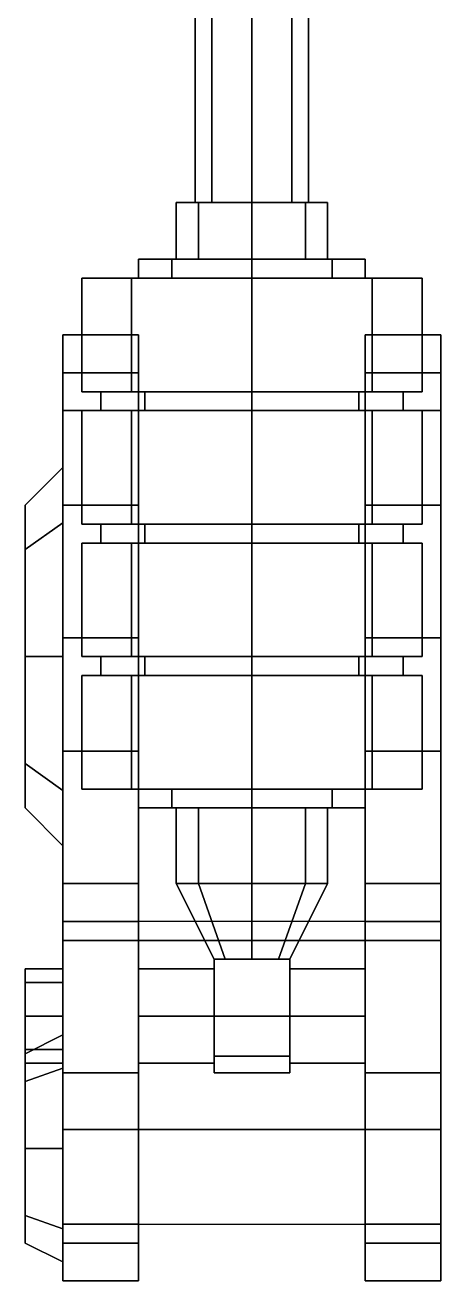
# Model space of a CAD drawing. Extents: x -0.92 to 0.92, y -1.42 to 1.3.
# Drawn here: x -0.88 to -0.66, y -1.42 to -0.756 of the extents above; entities that cross this region are included whole.
import ezdxf

# ---------------------------------------------------------------- set-up
doc = ezdxf.new("R2010")
doc.units = 0
doc.layers.add('SUSPENSION', color=5, linetype='CONTINUOUS')

msp = doc.modelspace()

# ---------------------------------------------------------------- linework, layer by layer
at = {"layer": 'SUSPENSION'}
for points in [[(-0.78121, -0.71, 0.68121), (-0.79, -0.71, 0.66), (-0.79, -0.85, 0.66), (-0.78121, -0.85, 0.68121)], [(-0.79, -0.71, 0.66), (-0.78121, -0.71, 0.63879), (-0.78121, -0.85, 0.63879), (-0.79, -0.85, 0.66)], [(-0.76, -0.71, 0.69), (-0.78121, -0.71, 0.68121), (-0.78121, -0.85, 0.68121), (-0.76, -0.85, 0.69)], [(-0.78121, -0.71, 0.63879), (-0.76, -0.71, 0.63), (-0.76, -0.85, 0.63), (-0.78121, -0.85, 0.63879)], [(-0.73879, -0.71, 0.68121), (-0.76, -0.71, 0.69), (-0.76, -0.85, 0.69), (-0.73879, -0.85, 0.68121)], [(-0.76, -0.71, 0.63), (-0.73879, -0.71, 0.63879), (-0.73879, -0.85, 0.63879), (-0.76, -0.85, 0.63)], [(-0.73, -0.71, 0.66), (-0.73879, -0.71, 0.68121), (-0.73879, -0.85, 0.68121), (-0.73, -0.85, 0.66)], [(-0.73879, -0.71, 0.63879), (-0.73, -0.71, 0.66), (-0.73, -0.85, 0.66), (-0.73879, -0.85, 0.63879)], [(-0.8, -0.85, 0.66), (-0.78828, -0.85, 0.63172), (-0.78828, -0.88, 0.63172), (-0.8, -0.88, 0.66)], [(-0.78828, -0.85, 0.68828), (-0.8, -0.85, 0.66), (-0.8, -0.88, 0.66), (-0.78828, -0.88, 0.68828)], [(-0.78121, -0.85, 0.68121), (-0.79, -0.85, 0.66), (-0.8, -0.85, 0.66), (-0.78828, -0.85, 0.68828)], [(-0.79, -0.85, 0.66), (-0.78121, -0.85, 0.63879), (-0.78828, -0.85, 0.63172), (-0.8, -0.85, 0.66)], [(-0.78828, -0.85, 0.63172), (-0.76, -0.85, 0.62), (-0.76, -0.88, 0.62), (-0.78828, -0.88, 0.63172)], [(-0.76, -0.85, 0.7), (-0.78828, -0.85, 0.68828), (-0.78828, -0.88, 0.68828), (-0.76, -0.88, 0.7)], [(-0.76, -0.85, 0.69), (-0.78121, -0.85, 0.68121), (-0.78828, -0.85, 0.68828), (-0.76, -0.85, 0.7)], [(-0.78121, -0.85, 0.63879), (-0.76, -0.85, 0.63), (-0.76, -0.85, 0.62), (-0.78828, -0.85, 0.63172)], [(-0.76, -0.85, 0.62), (-0.73172, -0.85, 0.63172), (-0.73172, -0.88, 0.63172), (-0.76, -0.88, 0.62)], [(-0.73172, -0.85, 0.68828), (-0.76, -0.85, 0.7), (-0.76, -0.88, 0.7), (-0.73172, -0.88, 0.68828)], [(-0.76, -0.85, 0.63), (-0.73879, -0.85, 0.63879), (-0.73172, -0.85, 0.63172), (-0.76, -0.85, 0.62)], [(-0.73879, -0.85, 0.68121), (-0.76, -0.85, 0.69), (-0.76, -0.85, 0.7), (-0.73172, -0.85, 0.68828)], [(-0.73879, -0.85, 0.63879), (-0.73, -0.85, 0.66), (-0.72, -0.85, 0.66), (-0.73172, -0.85, 0.63172)], [(-0.73, -0.85, 0.66), (-0.73879, -0.85, 0.68121), (-0.73172, -0.85, 0.68828), (-0.72, -0.85, 0.66)], [(-0.73172, -0.85, 0.63172), (-0.72, -0.85, 0.66), (-0.72, -0.88, 0.66), (-0.73172, -0.88, 0.63172)], [(-0.72, -0.85, 0.66), (-0.73172, -0.85, 0.68828), (-0.73172, -0.88, 0.68828), (-0.72, -0.88, 0.66)], [(-0.82, -0.88, 0.66), (-0.80243, -0.88, 0.61757), (-0.80243, -0.89, 0.61757), (-0.82, -0.89, 0.66)], [(-0.80243, -0.88, 0.70243), (-0.82, -0.88, 0.66), (-0.82, -0.89, 0.66), (-0.80243, -0.89, 0.70243)], [(-0.78828, -0.88, 0.68828), (-0.8, -0.88, 0.66), (-0.82, -0.88, 0.66), (-0.80243, -0.88, 0.70243)], [(-0.8, -0.88, 0.66), (-0.78828, -0.88, 0.63172), (-0.80243, -0.88, 0.61757), (-0.82, -0.88, 0.66)], [(-0.80243, -0.88, 0.61757), (-0.76, -0.88, 0.6), (-0.76, -0.89, 0.6), (-0.80243, -0.89, 0.61757)], [(-0.76, -0.88, 0.72), (-0.80243, -0.88, 0.70243), (-0.80243, -0.89, 0.70243), (-0.76, -0.89, 0.72)], [(-0.76, -0.88, 0.7), (-0.78828, -0.88, 0.68828), (-0.80243, -0.88, 0.70243), (-0.76, -0.88, 0.72)], [(-0.78828, -0.88, 0.63172), (-0.76, -0.88, 0.62), (-0.76, -0.88, 0.6), (-0.80243, -0.88, 0.61757)], [(-0.76, -0.88, 0.6), (-0.71757, -0.88, 0.61757), (-0.71757, -0.89, 0.61757), (-0.76, -0.89, 0.6)], [(-0.71757, -0.88, 0.70243), (-0.76, -0.88, 0.72), (-0.76, -0.89, 0.72), (-0.71757, -0.89, 0.70243)], [(-0.76, -0.88, 0.62), (-0.73172, -0.88, 0.63172), (-0.71757, -0.88, 0.61757), (-0.76, -0.88, 0.6)], [(-0.73172, -0.88, 0.68828), (-0.76, -0.88, 0.7), (-0.76, -0.88, 0.72), (-0.71757, -0.88, 0.70243)], [(-0.73172, -0.88, 0.63172), (-0.72, -0.88, 0.66), (-0.7, -0.88, 0.66), (-0.71757, -0.88, 0.61757)], [(-0.72, -0.88, 0.66), (-0.73172, -0.88, 0.68828), (-0.71757, -0.88, 0.70243), (-0.7, -0.88, 0.66)], [(-0.71757, -0.88, 0.61757), (-0.7, -0.88, 0.66), (-0.7, -0.89, 0.66), (-0.71757, -0.89, 0.61757)], [(-0.7, -0.88, 0.66), (-0.71757, -0.88, 0.70243), (-0.71757, -0.89, 0.70243), (-0.7, -0.89, 0.66)], [(-0.85, -0.89, 0.66), (-0.82364, -0.89, 0.59636), (-0.82364, -0.95, 0.59636), (-0.85, -0.95, 0.66)], [(-0.82364, -0.89, 0.72364), (-0.85, -0.89, 0.66), (-0.85, -0.95, 0.66), (-0.82364, -0.95, 0.72364)], [(-0.80243, -0.89, 0.70243), (-0.82, -0.89, 0.66), (-0.85, -0.89, 0.66), (-0.82364, -0.89, 0.72364)], [(-0.82, -0.89, 0.66), (-0.80243, -0.89, 0.61757), (-0.82364, -0.89, 0.59636), (-0.85, -0.89, 0.66)], [(-0.82364, -0.89, 0.59636), (-0.76, -0.89, 0.57), (-0.76, -0.95, 0.57), (-0.82364, -0.95, 0.59636)], [(-0.76, -0.89, 0.75), (-0.82364, -0.89, 0.72364), (-0.82364, -0.95, 0.72364), (-0.76, -0.95, 0.75)], [(-0.76, -0.89, 0.72), (-0.80243, -0.89, 0.70243), (-0.82364, -0.89, 0.72364), (-0.76, -0.89, 0.75)], [(-0.80243, -0.89, 0.61757), (-0.76, -0.89, 0.6), (-0.76, -0.89, 0.57), (-0.82364, -0.89, 0.59636)], [(-0.76, -0.89, 0.57), (-0.69636, -0.89, 0.59636), (-0.69636, -0.95, 0.59636), (-0.76, -0.95, 0.57)], [(-0.69636, -0.89, 0.72364), (-0.76, -0.89, 0.75), (-0.76, -0.95, 0.75), (-0.69636, -0.95, 0.72364)], [(-0.76, -0.89, 0.6), (-0.71757, -0.89, 0.61757), (-0.69636, -0.89, 0.59636), (-0.76, -0.89, 0.57)], [(-0.71757, -0.89, 0.70243), (-0.76, -0.89, 0.72), (-0.76, -0.89, 0.75), (-0.69636, -0.89, 0.72364)], [(-0.71757, -0.89, 0.61757), (-0.7, -0.89, 0.66), (-0.67, -0.89, 0.66), (-0.69636, -0.89, 0.59636)], [(-0.7, -0.89, 0.66), (-0.71757, -0.89, 0.70243), (-0.69636, -0.89, 0.72364), (-0.67, -0.89, 0.66)], [(-0.69636, -0.89, 0.59636), (-0.67, -0.89, 0.66), (-0.67, -0.95, 0.66), (-0.69636, -0.95, 0.59636)], [(-0.67, -0.89, 0.66), (-0.69636, -0.89, 0.72364), (-0.69636, -0.95, 0.72364), (-0.67, -0.95, 0.66)], [(-0.86, -0.96, 0.17), (-0.86, -0.94, 0.32), (-0.86, -0.92, 0.27), (-0.86, -0.92, 0.22)], [(-0.86, -0.92, 0.27), (-0.86, -0.94, 0.32), (-0.82, -0.94, 0.32), (-0.82, -0.92, 0.27)], [(-0.86, -0.92, 0.22), (-0.86, -0.92, 0.27), (-0.82, -0.92, 0.27), (-0.82, -0.92, 0.22)], [(-0.86, -0.96, 0.17), (-0.86, -0.92, 0.22), (-0.82, -0.92, 0.22), (-0.82, -0.96, 0.17)], [(-0.82, -0.92, 0.22), (-0.82, -0.92, 0.27), (-0.82, -0.94, 0.32), (-0.82, -0.96, 0.17)], [(-0.7, -0.96, 0.17), (-0.7, -0.94, 0.32), (-0.7, -0.92, 0.27), (-0.7, -0.92, 0.22)], [(-0.7, -0.96, 0.17), (-0.7, -0.92, 0.22), (-0.66, -0.92, 0.22), (-0.66, -0.96, 0.17)], [(-0.7, -0.92, 0.22), (-0.7, -0.92, 0.27), (-0.66, -0.92, 0.27), (-0.66, -0.92, 0.22)], [(-0.7, -0.92, 0.27), (-0.7, -0.94, 0.32), (-0.66, -0.94, 0.32), (-0.66, -0.92, 0.27)], [(-0.66, -0.92, 0.22), (-0.66, -0.92, 0.27), (-0.66, -0.94, 0.32), (-0.66, -0.96, 0.17)], [(-0.86, -0.94, 0.32), (-0.86, -1.01, 0.39), (-0.82, -1.01, 0.39), (-0.82, -0.94, 0.32)], [(-0.86, -0.94, 0.32), (-0.86, -0.96, 0.17), (-0.86, -1.01929, 0.18929), (-0.86, -0.99, 0.26)], [(-0.86, -1.01, 0.39), (-0.86, -0.94, 0.32), (-0.86, -0.99, 0.26), (-0.86, -1.01929, 0.33071)], [(-0.82, -0.94, 0.32), (-0.82, -1.01, 0.39), (-0.82, -1.08, 0.14), (-0.82, -0.96, 0.17)], [(-0.7, -1.08, 0.14), (-0.7, -1.01, 0.39), (-0.7, -0.94, 0.32), (-0.7, -0.96, 0.17)], [(-0.7, -0.94, 0.32), (-0.7, -1.01, 0.39), (-0.66, -1.01, 0.39), (-0.66, -0.94, 0.32)], [(-0.66, -0.94, 0.32), (-0.66, -1.01, 0.39), (-0.66, -1.08, 0.14), (-0.66, -0.96, 0.17)], [(-0.82364, -0.95, 0.72364), (-0.85, -0.95, 0.66), (-0.84, -0.95, 0.66), (-0.81657, -0.95, 0.71657)], [(-0.85, -0.95, 0.66), (-0.82364, -0.95, 0.59636), (-0.81657, -0.95, 0.60343), (-0.84, -0.95, 0.66)], [(-0.84, -0.95, 0.66), (-0.81657, -0.95, 0.60343), (-0.81657, -0.96, 0.60343), (-0.84, -0.96, 0.66)], [(-0.81657, -0.95, 0.71657), (-0.84, -0.95, 0.66), (-0.84, -0.96, 0.66), (-0.81657, -0.96, 0.71657)], [(-0.76, -0.95, 0.75), (-0.82364, -0.95, 0.72364), (-0.81657, -0.95, 0.71657), (-0.76, -0.95, 0.74)], [(-0.82364, -0.95, 0.59636), (-0.76, -0.95, 0.57), (-0.76, -0.95, 0.58), (-0.81657, -0.95, 0.60343)], [(-0.81657, -0.95, 0.60343), (-0.76, -0.95, 0.58), (-0.76, -0.96, 0.58), (-0.81657, -0.96, 0.60343)], [(-0.76, -0.95, 0.74), (-0.81657, -0.95, 0.71657), (-0.81657, -0.96, 0.71657), (-0.76, -0.96, 0.74)], [(-0.76, -0.95, 0.58), (-0.70343, -0.95, 0.60343), (-0.70343, -0.96, 0.60343), (-0.76, -0.96, 0.58)], [(-0.70343, -0.95, 0.71657), (-0.76, -0.95, 0.74), (-0.76, -0.96, 0.74), (-0.70343, -0.96, 0.71657)], [(-0.76, -0.95, 0.57), (-0.69636, -0.95, 0.59636), (-0.70343, -0.95, 0.60343), (-0.76, -0.95, 0.58)], [(-0.69636, -0.95, 0.72364), (-0.76, -0.95, 0.75), (-0.76, -0.95, 0.74), (-0.70343, -0.95, 0.71657)], [(-0.70343, -0.95, 0.60343), (-0.68, -0.95, 0.66), (-0.68, -0.96, 0.66), (-0.70343, -0.96, 0.60343)], [(-0.68, -0.95, 0.66), (-0.70343, -0.95, 0.71657), (-0.70343, -0.96, 0.71657), (-0.68, -0.96, 0.66)], [(-0.69636, -0.95, 0.59636), (-0.67, -0.95, 0.66), (-0.68, -0.95, 0.66), (-0.70343, -0.95, 0.60343)], [(-0.67, -0.95, 0.66), (-0.69636, -0.95, 0.72364), (-0.70343, -0.95, 0.71657), (-0.68, -0.95, 0.66)], [(-0.86, -1.08, 0.14), (-0.86, -0.96, 0.17), (-0.82, -0.96, 0.17), (-0.82, -1.08, 0.14)], [(-0.86, -1.09, 0.16), (-0.86, -1.01929, 0.18929), (-0.86, -0.96, 0.17), (-0.86, -1.08, 0.14)], [(-0.85, -0.96, 0.66), (-0.82364, -0.96, 0.72364), (-0.81657, -0.96, 0.71657), (-0.84, -0.96, 0.66)], [(-0.82364, -0.96, 0.59636), (-0.85, -0.96, 0.66), (-0.84, -0.96, 0.66), (-0.81657, -0.96, 0.60343)], [(-0.82364, -1.02, 0.59636), (-0.85, -1.02, 0.66), (-0.85, -0.96, 0.66), (-0.82364, -0.96, 0.59636)], [(-0.85, -1.02, 0.66), (-0.82364, -1.02, 0.72364), (-0.82364, -0.96, 0.72364), (-0.85, -0.96, 0.66)], [(-0.82364, -0.96, 0.72364), (-0.76, -0.96, 0.75), (-0.76, -0.96, 0.74), (-0.81657, -0.96, 0.71657)], [(-0.76, -0.96, 0.57), (-0.82364, -0.96, 0.59636), (-0.81657, -0.96, 0.60343), (-0.76, -0.96, 0.58)], [(-0.76, -1.02, 0.57), (-0.82364, -1.02, 0.59636), (-0.82364, -0.96, 0.59636), (-0.76, -0.96, 0.57)], [(-0.82364, -1.02, 0.72364), (-0.76, -1.02, 0.75), (-0.76, -0.96, 0.75), (-0.82364, -0.96, 0.72364)], [(-0.69636, -0.96, 0.59636), (-0.76, -0.96, 0.57), (-0.76, -0.96, 0.58), (-0.70343, -0.96, 0.60343)], [(-0.76, -0.96, 0.75), (-0.69636, -0.96, 0.72364), (-0.70343, -0.96, 0.71657), (-0.76, -0.96, 0.74)], [(-0.69636, -1.02, 0.59636), (-0.76, -1.02, 0.57), (-0.76, -0.96, 0.57), (-0.69636, -0.96, 0.59636)], [(-0.76, -1.02, 0.75), (-0.69636, -1.02, 0.72364), (-0.69636, -0.96, 0.72364), (-0.76, -0.96, 0.75)], [(-0.67, -0.96, 0.66), (-0.69636, -0.96, 0.59636), (-0.70343, -0.96, 0.60343), (-0.68, -0.96, 0.66)], [(-0.69636, -0.96, 0.72364), (-0.67, -0.96, 0.66), (-0.68, -0.96, 0.66), (-0.70343, -0.96, 0.71657)], [(-0.7, -1.08, 0.14), (-0.7, -0.96, 0.17), (-0.66, -0.96, 0.17), (-0.66, -1.08, 0.14)], [(-0.67, -1.02, 0.66), (-0.69636, -1.02, 0.59636), (-0.69636, -0.96, 0.59636), (-0.67, -0.96, 0.66)], [(-0.69636, -1.02, 0.72364), (-0.67, -1.02, 0.66), (-0.67, -0.96, 0.66), (-0.69636, -0.96, 0.72364)], [(-0.86, -0.99, 0.26), (-0.86, -1.01929, 0.18929), (-0.88, -1.03343, 0.20343), (-0.88, -1.01, 0.26)], [(-0.86, -1.01929, 0.33071), (-0.86, -0.99, 0.26), (-0.88, -1.01, 0.26), (-0.88, -1.03343, 0.31657)], [(-0.88, -1.14657, 0.31657), (-0.88, -1.01, 0.26), (-0.88, -1.03343, 0.20343), (-0.88, -1.17, 0.26)], [(-0.88, -1.09, 0.34), (-0.88, -1.03343, 0.31657), (-0.88, -1.01, 0.26), (-0.88, -1.14657, 0.31657)], [(-0.86, -1.01, 0.39), (-0.86, -1.08, 0.42), (-0.82, -1.08, 0.42), (-0.82, -1.01, 0.39)], [(-0.86, -1.01929, 0.33071), (-0.86, -1.09, 0.36), (-0.86, -1.08, 0.42), (-0.86, -1.01, 0.39)], [(-0.82, -1.01, 0.39), (-0.82, -1.08, 0.42), (-0.82, -1.08, 0.14)], [(-0.7, -1.08, 0.14), (-0.7, -1.08, 0.14), (-0.7, -1.08, 0.42), (-0.7, -1.01, 0.39)], [(-0.7, -1.01, 0.39), (-0.7, -1.08, 0.42), (-0.66, -1.08, 0.42), (-0.66, -1.01, 0.39)], [(-0.66, -1.01, 0.39), (-0.66, -1.08, 0.42), (-0.66, -1.08, 0.14)], [(-0.86, -1.01929, 0.18929), (-0.86, -1.09, 0.16), (-0.88, -1.09, 0.18), (-0.88, -1.03343, 0.20343)], [(-0.86, -1.09, 0.36), (-0.86, -1.01929, 0.33071), (-0.88, -1.03343, 0.31657), (-0.88, -1.09, 0.34)], [(-0.82364, -1.02, 0.72364), (-0.85, -1.02, 0.66), (-0.84, -1.02, 0.66), (-0.81657, -1.02, 0.71657)], [(-0.85, -1.02, 0.66), (-0.82364, -1.02, 0.59636), (-0.81657, -1.02, 0.60343), (-0.84, -1.02, 0.66)], [(-0.84, -1.03, 0.66), (-0.81657, -1.03, 0.71657), (-0.81657, -1.02, 0.71657), (-0.84, -1.02, 0.66)], [(-0.81657, -1.03, 0.60343), (-0.84, -1.03, 0.66), (-0.84, -1.02, 0.66), (-0.81657, -1.02, 0.60343)], [(-0.76, -1.02, 0.75), (-0.82364, -1.02, 0.72364), (-0.81657, -1.02, 0.71657), (-0.76, -1.02, 0.74)], [(-0.82364, -1.02, 0.59636), (-0.76, -1.02, 0.57), (-0.76, -1.02, 0.58), (-0.81657, -1.02, 0.60343)], [(-0.81657, -1.03, 0.71657), (-0.76, -1.03, 0.74), (-0.76, -1.02, 0.74), (-0.81657, -1.02, 0.71657)], [(-0.76, -1.03, 0.58), (-0.81657, -1.03, 0.60343), (-0.81657, -1.02, 0.60343), (-0.76, -1.02, 0.58)], [(-0.76, -1.02, 0.57), (-0.69636, -1.02, 0.59636), (-0.70343, -1.02, 0.60343), (-0.76, -1.02, 0.58)], [(-0.69636, -1.02, 0.72364), (-0.76, -1.02, 0.75), (-0.76, -1.02, 0.74), (-0.70343, -1.02, 0.71657)], [(-0.76, -1.03, 0.74), (-0.70343, -1.03, 0.71657), (-0.70343, -1.02, 0.71657), (-0.76, -1.02, 0.74)], [(-0.70343, -1.03, 0.60343), (-0.76, -1.03, 0.58), (-0.76, -1.02, 0.58), (-0.70343, -1.02, 0.60343)], [(-0.69636, -1.02, 0.59636), (-0.67, -1.02, 0.66), (-0.68, -1.02, 0.66), (-0.70343, -1.02, 0.60343)], [(-0.67, -1.02, 0.66), (-0.69636, -1.02, 0.72364), (-0.70343, -1.02, 0.71657), (-0.68, -1.02, 0.66)], [(-0.70343, -1.03, 0.71657), (-0.68, -1.03, 0.66), (-0.68, -1.02, 0.66), (-0.70343, -1.02, 0.71657)], [(-0.68, -1.03, 0.66), (-0.70343, -1.03, 0.60343), (-0.70343, -1.02, 0.60343), (-0.68, -1.02, 0.66)], [(-0.88, -1.17, 0.26), (-0.88, -1.03343, 0.20343), (-0.88, -1.09, 0.18), (-0.88, -1.14657, 0.20343)], [(-0.85, -1.03, 0.66), (-0.82364, -1.03, 0.72364), (-0.81657, -1.03, 0.71657), (-0.84, -1.03, 0.66)], [(-0.82364, -1.03, 0.59636), (-0.85, -1.03, 0.66), (-0.84, -1.03, 0.66), (-0.81657, -1.03, 0.60343)], [(-0.82364, -1.09, 0.59636), (-0.85, -1.09, 0.66), (-0.85, -1.03, 0.66), (-0.82364, -1.03, 0.59636)], [(-0.85, -1.09, 0.66), (-0.82364, -1.09, 0.72364), (-0.82364, -1.03, 0.72364), (-0.85, -1.03, 0.66)], [(-0.82364, -1.03, 0.72364), (-0.76, -1.03, 0.75), (-0.76, -1.03, 0.74), (-0.81657, -1.03, 0.71657)], [(-0.76, -1.03, 0.57), (-0.82364, -1.03, 0.59636), (-0.81657, -1.03, 0.60343), (-0.76, -1.03, 0.58)], [(-0.76, -1.09, 0.57), (-0.82364, -1.09, 0.59636), (-0.82364, -1.03, 0.59636), (-0.76, -1.03, 0.57)], [(-0.82364, -1.09, 0.72364), (-0.76, -1.09, 0.75), (-0.76, -1.03, 0.75), (-0.82364, -1.03, 0.72364)], [(-0.69636, -1.03, 0.59636), (-0.76, -1.03, 0.57), (-0.76, -1.03, 0.58), (-0.70343, -1.03, 0.60343)], [(-0.76, -1.03, 0.75), (-0.69636, -1.03, 0.72364), (-0.70343, -1.03, 0.71657), (-0.76, -1.03, 0.74)], [(-0.69636, -1.09, 0.59636), (-0.76, -1.09, 0.57), (-0.76, -1.03, 0.57), (-0.69636, -1.03, 0.59636)], [(-0.76, -1.09, 0.75), (-0.69636, -1.09, 0.72364), (-0.69636, -1.03, 0.72364), (-0.76, -1.03, 0.75)], [(-0.67, -1.03, 0.66), (-0.69636, -1.03, 0.59636), (-0.70343, -1.03, 0.60343), (-0.68, -1.03, 0.66)], [(-0.69636, -1.03, 0.72364), (-0.67, -1.03, 0.66), (-0.68, -1.03, 0.66), (-0.70343, -1.03, 0.71657)], [(-0.67, -1.09, 0.66), (-0.69636, -1.09, 0.59636), (-0.69636, -1.03, 0.59636), (-0.67, -1.03, 0.66)], [(-0.69636, -1.09, 0.72364), (-0.67, -1.09, 0.66), (-0.67, -1.03, 0.66), (-0.69636, -1.03, 0.72364)], [(-0.86, -1.08, 0.42), (-0.86, -1.14, 0.43), (-0.82, -1.14, 0.43), (-0.82, -1.08, 0.42)], [(-0.86, -1.4, 0.29), (-0.86, -1.08, 0.14), (-0.82, -1.08, 0.14), (-0.82, -1.4, 0.29)], [(-0.86, -1.09, 0.36), (-0.86, -1.16071, 0.33071), (-0.86, -1.14, 0.43), (-0.86, -1.08, 0.42)], [(-0.86, -1.08, 0.14), (-0.86, -1.08, 0.14), (-0.86, -1.16071, 0.18929), (-0.86, -1.09, 0.16)], [(-0.86, -1.35, 0.28), (-0.86, -1.16071, 0.18929), (-0.86, -1.08, 0.14), (-0.86, -1.4, 0.29)], [(-0.82, -1.08, 0.42), (-0.82, -1.14, 0.43), (-0.82, -1.4, 0.29), (-0.82, -1.08, 0.14)], [(-0.7, -1.08, 0.14), (-0.7, -1.4, 0.29), (-0.7, -1.14, 0.43), (-0.7, -1.08, 0.42)], [(-0.7, -1.4, 0.29), (-0.7, -1.08, 0.14), (-0.66, -1.08, 0.14), (-0.66, -1.4, 0.29)], [(-0.7, -1.08, 0.42), (-0.7, -1.14, 0.43), (-0.66, -1.14, 0.43), (-0.66, -1.08, 0.42)], [(-0.66, -1.08, 0.42), (-0.66, -1.14, 0.43), (-0.66, -1.4, 0.29), (-0.66, -1.08, 0.14)], [(-0.86, -1.09, 0.16), (-0.86, -1.16071, 0.18929), (-0.88, -1.14657, 0.20343), (-0.88, -1.09, 0.18)], [(-0.86, -1.16071, 0.33071), (-0.86, -1.09, 0.36), (-0.88, -1.09, 0.34), (-0.88, -1.14657, 0.31657)], [(-0.82364, -1.09, 0.72364), (-0.85, -1.09, 0.66), (-0.84, -1.09, 0.66), (-0.81657, -1.09, 0.71657)], [(-0.85, -1.09, 0.66), (-0.82364, -1.09, 0.59636), (-0.81657, -1.09, 0.60343), (-0.84, -1.09, 0.66)], [(-0.84, -1.1, 0.66), (-0.81657, -1.1, 0.71657), (-0.81657, -1.09, 0.71657), (-0.84, -1.09, 0.66)], [(-0.81657, -1.1, 0.60343), (-0.84, -1.1, 0.66), (-0.84, -1.09, 0.66), (-0.81657, -1.09, 0.60343)], [(-0.76, -1.09, 0.75), (-0.82364, -1.09, 0.72364), (-0.81657, -1.09, 0.71657), (-0.76, -1.09, 0.74)], [(-0.82364, -1.09, 0.59636), (-0.76, -1.09, 0.57), (-0.76, -1.09, 0.58), (-0.81657, -1.09, 0.60343)], [(-0.81657, -1.1, 0.71657), (-0.76, -1.1, 0.74), (-0.76, -1.09, 0.74), (-0.81657, -1.09, 0.71657)], [(-0.76, -1.1, 0.58), (-0.81657, -1.1, 0.60343), (-0.81657, -1.09, 0.60343), (-0.76, -1.09, 0.58)], [(-0.76, -1.09, 0.57), (-0.69636, -1.09, 0.59636), (-0.70343, -1.09, 0.60343), (-0.76, -1.09, 0.58)], [(-0.69636, -1.09, 0.72364), (-0.76, -1.09, 0.75), (-0.76, -1.09, 0.74), (-0.70343, -1.09, 0.71657)], [(-0.76, -1.1, 0.74), (-0.70343, -1.1, 0.71657), (-0.70343, -1.09, 0.71657), (-0.76, -1.09, 0.74)], [(-0.70343, -1.1, 0.60343), (-0.76, -1.1, 0.58), (-0.76, -1.09, 0.58), (-0.70343, -1.09, 0.60343)], [(-0.69636, -1.09, 0.59636), (-0.67, -1.09, 0.66), (-0.68, -1.09, 0.66), (-0.70343, -1.09, 0.60343)], [(-0.67, -1.09, 0.66), (-0.69636, -1.09, 0.72364), (-0.70343, -1.09, 0.71657), (-0.68, -1.09, 0.66)], [(-0.70343, -1.1, 0.71657), (-0.68, -1.1, 0.66), (-0.68, -1.09, 0.66), (-0.70343, -1.09, 0.71657)], [(-0.68, -1.1, 0.66), (-0.70343, -1.1, 0.60343), (-0.70343, -1.09, 0.60343), (-0.68, -1.09, 0.66)], [(-0.85, -1.16, 0.66), (-0.82364, -1.16, 0.72364), (-0.82364, -1.1, 0.72364), (-0.85, -1.1, 0.66)], [(-0.82364, -1.16, 0.59636), (-0.85, -1.16, 0.66), (-0.85, -1.1, 0.66), (-0.82364, -1.1, 0.59636)], [(-0.82364, -1.1, 0.59636), (-0.85, -1.1, 0.66), (-0.84, -1.1, 0.66), (-0.81657, -1.1, 0.60343)], [(-0.85, -1.1, 0.66), (-0.82364, -1.1, 0.72364), (-0.81657, -1.1, 0.71657), (-0.84, -1.1, 0.66)], [(-0.82364, -1.16, 0.72364), (-0.76, -1.16, 0.75), (-0.76, -1.1, 0.75), (-0.82364, -1.1, 0.72364)], [(-0.76, -1.16, 0.57), (-0.82364, -1.16, 0.59636), (-0.82364, -1.1, 0.59636), (-0.76, -1.1, 0.57)], [(-0.76, -1.1, 0.57), (-0.82364, -1.1, 0.59636), (-0.81657, -1.1, 0.60343), (-0.76, -1.1, 0.58)], [(-0.82364, -1.1, 0.72364), (-0.76, -1.1, 0.75), (-0.76, -1.1, 0.74), (-0.81657, -1.1, 0.71657)], [(-0.76, -1.16, 0.75), (-0.69636, -1.16, 0.72364), (-0.69636, -1.1, 0.72364), (-0.76, -1.1, 0.75)], [(-0.69636, -1.16, 0.59636), (-0.76, -1.16, 0.57), (-0.76, -1.1, 0.57), (-0.69636, -1.1, 0.59636)], [(-0.76, -1.1, 0.75), (-0.69636, -1.1, 0.72364), (-0.70343, -1.1, 0.71657), (-0.76, -1.1, 0.74)], [(-0.69636, -1.1, 0.59636), (-0.76, -1.1, 0.57), (-0.76, -1.1, 0.58), (-0.70343, -1.1, 0.60343)], [(-0.69636, -1.1, 0.72364), (-0.67, -1.1, 0.66), (-0.68, -1.1, 0.66), (-0.70343, -1.1, 0.71657)], [(-0.67, -1.1, 0.66), (-0.69636, -1.1, 0.59636), (-0.70343, -1.1, 0.60343), (-0.68, -1.1, 0.66)], [(-0.69636, -1.16, 0.72364), (-0.67, -1.16, 0.66), (-0.67, -1.1, 0.66), (-0.69636, -1.1, 0.72364)], [(-0.67, -1.16, 0.66), (-0.69636, -1.16, 0.59636), (-0.69636, -1.1, 0.59636), (-0.67, -1.1, 0.66)], [(-0.86, -1.14, 0.43), (-0.86, -1.21, 0.47), (-0.82, -1.21, 0.47), (-0.82, -1.14, 0.43)], [(-0.86, -1.16071, 0.33071), (-0.86, -1.29, 0.34), (-0.86, -1.21, 0.47), (-0.86, -1.14, 0.43)], [(-0.82, -1.14, 0.43), (-0.82, -1.21, 0.47), (-0.82, -1.42, 0.32), (-0.82, -1.4, 0.29)], [(-0.7, -1.21, 0.47), (-0.7, -1.14, 0.43), (-0.7, -1.4, 0.29), (-0.7, -1.42, 0.32)], [(-0.7, -1.14, 0.43), (-0.7, -1.21, 0.47), (-0.66, -1.21, 0.47), (-0.66, -1.14, 0.43)], [(-0.66, -1.14, 0.43), (-0.66, -1.21, 0.47), (-0.66, -1.42, 0.32), (-0.66, -1.4, 0.29)], [(-0.86, -1.16071, 0.18929), (-0.86, -1.19, 0.26), (-0.88, -1.17, 0.26), (-0.88, -1.14657, 0.20343)], [(-0.86, -1.19, 0.26), (-0.86, -1.16071, 0.33071), (-0.88, -1.14657, 0.31657), (-0.88, -1.17, 0.26)], [(-0.86, -1.19, 0.26), (-0.86, -1.16071, 0.18929), (-0.86, -1.35, 0.28), (-0.86, -1.30757, 0.29757)], [(-0.86, -1.30757, 0.29757), (-0.86, -1.29, 0.34), (-0.86, -1.16071, 0.33071), (-0.86, -1.19, 0.26)], [(-0.80243, -1.16, 0.61757), (-0.82, -1.16, 0.66), (-0.85, -1.16, 0.66), (-0.82364, -1.16, 0.59636)], [(-0.82, -1.16, 0.66), (-0.80243, -1.16, 0.70243), (-0.82364, -1.16, 0.72364), (-0.85, -1.16, 0.66)], [(-0.76, -1.16, 0.6), (-0.80243, -1.16, 0.61757), (-0.82364, -1.16, 0.59636), (-0.76, -1.16, 0.57)], [(-0.80243, -1.16, 0.70243), (-0.76, -1.16, 0.72), (-0.76, -1.16, 0.75), (-0.82364, -1.16, 0.72364)], [(-0.82, -1.17, 0.66), (-0.80243, -1.17, 0.70243), (-0.80243, -1.16, 0.70243), (-0.82, -1.16, 0.66)], [(-0.80243, -1.17, 0.61757), (-0.82, -1.17, 0.66), (-0.82, -1.16, 0.66), (-0.80243, -1.16, 0.61757)], [(-0.80243, -1.17, 0.70243), (-0.76, -1.17, 0.72), (-0.76, -1.16, 0.72), (-0.80243, -1.16, 0.70243)], [(-0.76, -1.17, 0.6), (-0.80243, -1.17, 0.61757), (-0.80243, -1.16, 0.61757), (-0.76, -1.16, 0.6)], [(-0.76, -1.17, 0.72), (-0.71757, -1.17, 0.70243), (-0.71757, -1.16, 0.70243), (-0.76, -1.16, 0.72)], [(-0.71757, -1.17, 0.61757), (-0.76, -1.17, 0.6), (-0.76, -1.16, 0.6), (-0.71757, -1.16, 0.61757)], [(-0.76, -1.16, 0.72), (-0.71757, -1.16, 0.70243), (-0.69636, -1.16, 0.72364), (-0.76, -1.16, 0.75)], [(-0.71757, -1.16, 0.61757), (-0.76, -1.16, 0.6), (-0.76, -1.16, 0.57), (-0.69636, -1.16, 0.59636)], [(-0.71757, -1.17, 0.70243), (-0.7, -1.17, 0.66), (-0.7, -1.16, 0.66), (-0.71757, -1.16, 0.70243)], [(-0.7, -1.17, 0.66), (-0.71757, -1.17, 0.61757), (-0.71757, -1.16, 0.61757), (-0.7, -1.16, 0.66)], [(-0.71757, -1.16, 0.70243), (-0.7, -1.16, 0.66), (-0.67, -1.16, 0.66), (-0.69636, -1.16, 0.72364)], [(-0.7, -1.16, 0.66), (-0.71757, -1.16, 0.61757), (-0.69636, -1.16, 0.59636), (-0.67, -1.16, 0.66)], [(-0.78828, -1.17, 0.63172), (-0.8, -1.17, 0.66), (-0.82, -1.17, 0.66), (-0.80243, -1.17, 0.61757)], [(-0.8, -1.17, 0.66), (-0.78828, -1.17, 0.68828), (-0.80243, -1.17, 0.70243), (-0.82, -1.17, 0.66)], [(-0.76, -1.17, 0.62), (-0.78828, -1.17, 0.63172), (-0.80243, -1.17, 0.61757), (-0.76, -1.17, 0.6)], [(-0.78828, -1.17, 0.68828), (-0.76, -1.17, 0.7), (-0.76, -1.17, 0.72), (-0.80243, -1.17, 0.70243)], [(-0.8, -1.21, 0.66), (-0.78828, -1.21, 0.68828), (-0.78828, -1.17, 0.68828), (-0.8, -1.17, 0.66)], [(-0.78828, -1.21, 0.63172), (-0.8, -1.21, 0.66), (-0.8, -1.17, 0.66), (-0.78828, -1.17, 0.63172)], [(-0.78828, -1.21, 0.68828), (-0.76, -1.21, 0.7), (-0.76, -1.17, 0.7), (-0.78828, -1.17, 0.68828)], [(-0.76, -1.21, 0.62), (-0.78828, -1.21, 0.63172), (-0.78828, -1.17, 0.63172), (-0.76, -1.17, 0.62)], [(-0.76, -1.21, 0.7), (-0.73172, -1.21, 0.68828), (-0.73172, -1.17, 0.68828), (-0.76, -1.17, 0.7)], [(-0.73172, -1.21, 0.63172), (-0.76, -1.21, 0.62), (-0.76, -1.17, 0.62), (-0.73172, -1.17, 0.63172)], [(-0.76, -1.17, 0.7), (-0.73172, -1.17, 0.68828), (-0.71757, -1.17, 0.70243), (-0.76, -1.17, 0.72)], [(-0.73172, -1.17, 0.63172), (-0.76, -1.17, 0.62), (-0.76, -1.17, 0.6), (-0.71757, -1.17, 0.61757)], [(-0.73172, -1.21, 0.68828), (-0.72, -1.21, 0.66), (-0.72, -1.17, 0.66), (-0.73172, -1.17, 0.68828)], [(-0.72, -1.21, 0.66), (-0.73172, -1.21, 0.63172), (-0.73172, -1.17, 0.63172), (-0.72, -1.17, 0.66)], [(-0.73172, -1.17, 0.68828), (-0.72, -1.17, 0.66), (-0.7, -1.17, 0.66), (-0.71757, -1.17, 0.70243)], [(-0.72, -1.17, 0.66), (-0.73172, -1.17, 0.63172), (-0.71757, -1.17, 0.61757), (-0.7, -1.17, 0.66)], [(-0.86, -1.21, 0.47), (-0.86, -1.23, 0.5), (-0.82, -1.23, 0.5), (-0.82, -1.21, 0.47)], [(-0.86, -1.29, 0.34), (-0.86, -1.30757, 0.38243), (-0.86, -1.23, 0.5), (-0.86, -1.21, 0.47)], [(-0.82, -1.21, 0.47), (-0.82, -1.23, 0.5), (-0.82, -1.42, 0.36), (-0.82, -1.42, 0.32)], [(-0.8, -1.21, 0.66), (-0.78828, -1.21, 0.63172), (-0.77414, -1.25, 0.64586), (-0.78, -1.25, 0.66)], [(-0.78828, -1.21, 0.68828), (-0.8, -1.21, 0.66), (-0.78, -1.25, 0.66), (-0.77414, -1.25, 0.67414)], [(-0.78828, -1.21, 0.63172), (-0.76, -1.21, 0.62), (-0.76, -1.25, 0.64), (-0.77414, -1.25, 0.64586)], [(-0.76, -1.21, 0.7), (-0.78828, -1.21, 0.68828), (-0.77414, -1.25, 0.67414), (-0.76, -1.25, 0.68)], [(-0.76, -1.21, 0.62), (-0.73172, -1.21, 0.63172), (-0.74586, -1.25, 0.64586), (-0.76, -1.25, 0.64)], [(-0.73172, -1.21, 0.68828), (-0.76, -1.21, 0.7), (-0.76, -1.25, 0.68), (-0.74586, -1.25, 0.67414)], [(-0.73172, -1.21, 0.63172), (-0.72, -1.21, 0.66), (-0.74, -1.25, 0.66), (-0.74586, -1.25, 0.64586)], [(-0.72, -1.21, 0.66), (-0.73172, -1.21, 0.68828), (-0.74586, -1.25, 0.67414), (-0.74, -1.25, 0.66)], [(-0.7, -1.42, 0.32), (-0.7, -1.42, 0.36), (-0.7, -1.23, 0.5), (-0.7, -1.21, 0.47)], [(-0.7, -1.21, 0.47), (-0.7, -1.23, 0.5), (-0.66, -1.23, 0.5), (-0.66, -1.21, 0.47)], [(-0.66, -1.21, 0.47), (-0.66, -1.23, 0.5), (-0.66, -1.42, 0.36), (-0.66, -1.42, 0.32)], [(-0.86, -1.23, 0.5), (-0.86, -1.24, 0.56), (-0.66, -1.24, 0.56), (-0.66, -1.23, 0.5)], [(-0.86, -1.24, 0.56), (-0.86, -1.23, 0.5), (-0.86, -1.30757, 0.38243), (-0.86, -1.35, 0.4)], [(-0.7, -1.23, 0.5), (-0.7, -1.42, 0.36), (-0.7, -1.39, 0.47), (-0.7, -1.23, 0.5)], [(-0.66, -1.23, 0.5), (-0.66, -1.24, 0.56), (-0.66, -1.34, 0.61), (-0.66, -1.39, 0.47)], [(-0.86, -1.24, 0.56), (-0.86, -1.39, 0.47), (-0.86, -1.34, 0.61), (-0.86, -1.24, 0.61)], [(-0.86, -1.24, 0.56), (-0.86, -1.24, 0.61), (-0.66, -1.24, 0.61), (-0.66, -1.24, 0.56)], [(-0.86, -1.24, 0.61), (-0.86, -1.24, 0.71), (-0.82, -1.24, 0.71), (-0.82, -1.24, 0.61)], [(-0.86, -1.24, 0.71), (-0.86, -1.31, 0.71), (-0.82, -1.31, 0.71), (-0.82, -1.24, 0.71)], [(-0.86, -1.24, 0.61), (-0.86, -1.34, 0.61), (-0.86, -1.31, 0.71), (-0.86, -1.24, 0.71)], [(-0.86, -1.39, 0.47), (-0.86, -1.24, 0.56), (-0.86, -1.35, 0.4), (-0.86, -1.39243, 0.38243)], [(-0.82, -1.24, 0.61), (-0.82, -1.34, 0.61), (-0.7, -1.34, 0.61), (-0.7, -1.24, 0.61)], [(-0.82, -1.24, 0.71), (-0.82, -1.31, 0.71), (-0.82, -1.34, 0.61), (-0.82, -1.24, 0.61)], [(-0.7, -1.24, 0.61), (-0.7, -1.34, 0.61), (-0.7, -1.31, 0.71), (-0.7, -1.24, 0.71)], [(-0.7, -1.24, 0.71), (-0.7, -1.31, 0.71), (-0.66, -1.31, 0.71), (-0.66, -1.24, 0.71)], [(-0.7, -1.24, 0.61), (-0.7, -1.24, 0.71), (-0.66, -1.24, 0.71), (-0.66, -1.24, 0.61)], [(-0.66, -1.24, 0.71), (-0.66, -1.31, 0.71), (-0.66, -1.34, 0.61), (-0.66, -1.24, 0.61)], [(-0.66, -1.24, 0.56), (-0.66, -1.24, 0.61), (-0.66, -1.34, 0.61)], [(-0.74, -1.25, 0.69), (-0.74, -1.25, 0.63), (-0.78, -1.25, 0.63), (-0.78, -1.25, 0.69)], [(-0.74, -1.28, 0.69), (-0.74, -1.25, 0.69), (-0.78, -1.25, 0.69), (-0.78, -1.28, 0.69)], [(-0.78, -1.28, 0.63), (-0.78, -1.25, 0.63), (-0.74, -1.25, 0.63), (-0.74, -1.28, 0.63)], [(-0.78, -1.25, 0.69), (-0.78, -1.25, 0.63), (-0.78, -1.28, 0.63), (-0.78, -1.28, 0.69)], [(-0.74, -1.28, 0.63), (-0.74, -1.25, 0.63), (-0.74, -1.25, 0.69), (-0.74, -1.28, 0.69)], [(-0.88, -1.26232, 0.64232), (-0.88, -1.28, 0.635), (-0.88, -1.29768, 0.64232), (-0.88, -1.255, 0.66)], [(-0.88, -1.26232, 0.64232), (-0.88, -1.255, 0.66), (-0.86, -1.255, 0.66), (-0.86, -1.26232, 0.64232)], [(-0.88, -1.255, 0.66), (-0.88, -1.26232, 0.67768), (-0.86, -1.26232, 0.67768), (-0.86, -1.255, 0.66)], [(-0.88, -1.255, 0.66), (-0.88, -1.29768, 0.64232), (-0.88, -1.305, 0.66), (-0.88, -1.26232, 0.67768)], [(-0.82, -1.255, 0.66), (-0.82, -1.28, 0.685), (-0.78, -1.28, 0.685), (-0.78, -1.255, 0.66)], [(-0.82, -1.28, 0.635), (-0.82, -1.255, 0.66), (-0.78, -1.255, 0.66), (-0.78, -1.28, 0.635)], [(-0.74, -1.255, 0.66), (-0.74, -1.28, 0.685), (-0.7, -1.28, 0.685), (-0.7, -1.255, 0.66)], [(-0.74, -1.28, 0.635), (-0.74, -1.255, 0.66), (-0.7, -1.255, 0.66), (-0.7, -1.28, 0.635)], [(-0.88, -1.28, 0.635), (-0.88, -1.26232, 0.64232), (-0.86, -1.26232, 0.64232), (-0.86, -1.28, 0.635)], [(-0.88, -1.26232, 0.67768), (-0.88, -1.28, 0.685), (-0.86, -1.28, 0.685), (-0.86, -1.26232, 0.67768)], [(-0.88, -1.26232, 0.67768), (-0.88, -1.305, 0.66), (-0.88, -1.29768, 0.67768), (-0.88, -1.28, 0.685)], [(-0.88, -1.29768, 0.64232), (-0.88, -1.28, 0.635), (-0.86, -1.28, 0.635), (-0.86, -1.29768, 0.64232)], [(-0.88, -1.28, 0.685), (-0.88, -1.29768, 0.67768), (-0.86, -1.29768, 0.67768), (-0.86, -1.28, 0.685)], [(-0.82, -1.28, 0.685), (-0.82, -1.305, 0.66), (-0.78, -1.305, 0.66), (-0.78, -1.28, 0.685)], [(-0.82, -1.305, 0.66), (-0.82, -1.28, 0.635), (-0.78, -1.28, 0.635), (-0.78, -1.305, 0.66)], [(-0.78, -1.30121, 0.63879), (-0.78, -1.28, 0.63), (-0.74, -1.28, 0.63), (-0.74, -1.30121, 0.63879)], [(-0.78, -1.28, 0.69), (-0.78, -1.30121, 0.68121), (-0.74, -1.30121, 0.68121), (-0.74, -1.28, 0.69)], [(-0.78, -1.28, 0.63), (-0.78, -1.30121, 0.63879), (-0.78, -1.30121, 0.68121), (-0.78, -1.28, 0.69)], [(-0.74, -1.28, 0.685), (-0.74, -1.305, 0.66), (-0.7, -1.305, 0.66), (-0.7, -1.28, 0.685)], [(-0.74, -1.305, 0.66), (-0.74, -1.28, 0.635), (-0.7, -1.28, 0.635), (-0.7, -1.305, 0.66)], [(-0.74, -1.28, 0.69), (-0.74, -1.30121, 0.68121), (-0.74, -1.30121, 0.63879), (-0.74, -1.28, 0.63)], [(-0.86, -1.29, 0.34), (-0.86, -1.30757, 0.29757), (-0.88, -1.31464, 0.30464), (-0.88, -1.3, 0.34)], [(-0.86, -1.30757, 0.38243), (-0.86, -1.29, 0.34), (-0.88, -1.3, 0.34), (-0.88, -1.31464, 0.37536)], [(-0.88, -1.305, 0.66), (-0.88, -1.29768, 0.64232), (-0.86, -1.29768, 0.64232), (-0.86, -1.305, 0.66)], [(-0.88, -1.29768, 0.67768), (-0.88, -1.305, 0.66), (-0.86, -1.305, 0.66), (-0.86, -1.29768, 0.67768)], [(-0.88, -1.38536, 0.37536), (-0.88, -1.3, 0.34), (-0.88, -1.31464, 0.30464), (-0.88, -1.4, 0.34)], [(-0.88, -1.35, 0.39), (-0.88, -1.31464, 0.37536), (-0.88, -1.3, 0.34), (-0.88, -1.38536, 0.37536)], [(-0.86, -1.30757, 0.29757), (-0.86, -1.35, 0.28), (-0.88, -1.35, 0.29), (-0.88, -1.31464, 0.30464)], [(-0.86, -1.35, 0.4), (-0.86, -1.30757, 0.38243), (-0.88, -1.31464, 0.37536), (-0.88, -1.35, 0.39)], [(-0.78, -1.31, 0.66), (-0.78, -1.30121, 0.63879), (-0.74, -1.30121, 0.63879), (-0.74, -1.31, 0.66)], [(-0.78, -1.30121, 0.68121), (-0.78, -1.31, 0.66), (-0.74, -1.31, 0.66), (-0.74, -1.30121, 0.68121)], [(-0.78, -1.30121, 0.63879), (-0.78, -1.31, 0.66), (-0.78, -1.31, 0.66), (-0.78, -1.30121, 0.68121)], [(-0.74, -1.30121, 0.68121), (-0.74, -1.31, 0.66), (-0.74, -1.31, 0.66), (-0.74, -1.30121, 0.63879)], [(-0.86, -1.31, 0.71), (-0.86, -1.34, 0.61), (-0.82, -1.34, 0.61), (-0.82, -1.31, 0.71)], [(-0.7, -1.31, 0.71), (-0.7, -1.34, 0.61), (-0.66, -1.34, 0.61), (-0.66, -1.31, 0.71)], [(-0.88, -1.4, 0.34), (-0.88, -1.31464, 0.30464), (-0.88, -1.35, 0.29), (-0.88, -1.38536, 0.30464)], [(-0.86, -1.34, 0.61), (-0.86, -1.39, 0.47), (-0.66, -1.39, 0.47), (-0.66, -1.34, 0.61)], [(-0.86, -1.35, 0.28), (-0.86, -1.39243, 0.29757), (-0.88, -1.38536, 0.30464), (-0.88, -1.35, 0.29)], [(-0.86, -1.39243, 0.38243), (-0.86, -1.35, 0.4), (-0.88, -1.35, 0.39), (-0.88, -1.38536, 0.37536)], [(-0.86, -1.4, 0.29), (-0.86, -1.4, 0.29), (-0.86, -1.39243, 0.29757), (-0.86, -1.35, 0.28)], [(-0.86, -1.39243, 0.29757), (-0.86, -1.41, 0.34), (-0.88, -1.4, 0.34), (-0.88, -1.38536, 0.30464)], [(-0.86, -1.41, 0.34), (-0.86, -1.39243, 0.38243), (-0.88, -1.38536, 0.37536), (-0.88, -1.4, 0.34)], [(-0.86, -1.39, 0.47), (-0.86, -1.42, 0.36), (-0.82, -1.42, 0.36), (-0.82, -1.39, 0.47)], [(-0.86, -1.42, 0.36), (-0.86, -1.42, 0.36), (-0.86, -1.39, 0.47), (-0.86, -1.39243, 0.38243)], [(-0.86, -1.41, 0.34), (-0.86, -1.39243, 0.29757), (-0.86, -1.4, 0.29), (-0.86, -1.42, 0.32)], [(-0.86, -1.42, 0.36), (-0.86, -1.42, 0.36), (-0.86, -1.39243, 0.38243), (-0.86, -1.41, 0.34)], [(-0.7, -1.39, 0.47), (-0.7, -1.42, 0.36), (-0.66, -1.42, 0.36), (-0.66, -1.39, 0.47)], [(-0.86, -1.42, 0.32), (-0.86, -1.4, 0.29), (-0.82, -1.4, 0.29), (-0.82, -1.42, 0.32)], [(-0.7, -1.42, 0.32), (-0.7, -1.4, 0.29), (-0.66, -1.4, 0.29), (-0.66, -1.42, 0.32)], [(-0.86, -1.41, 0.34), (-0.86, -1.41, 0.34), (-0.86, -1.42, 0.32), (-0.86, -1.42, 0.36)], [(-0.86, -1.42, 0.36), (-0.86, -1.42, 0.32), (-0.82, -1.42, 0.32), (-0.82, -1.42, 0.36)], [(-0.7, -1.42, 0.36), (-0.7, -1.42, 0.32), (-0.66, -1.42, 0.32), (-0.66, -1.42, 0.36)]]:
    msp.add_3dface(points, dxfattribs=at)

doc.saveas('drawing.dxf')
